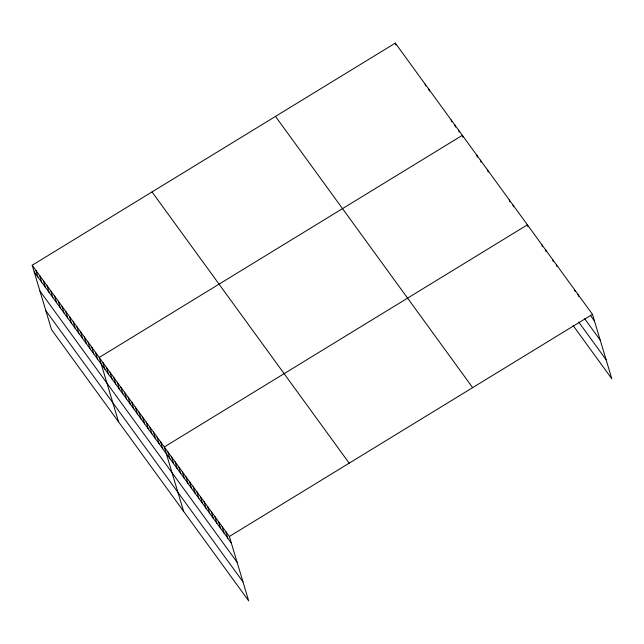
<?xml version="1.0" encoding="UTF-8"?>
<svg xmlns="http://www.w3.org/2000/svg" width="644" height="644" viewBox="0 0 644 644"><rect width="100%" height="100%" fill="white"/><g stroke="black" fill="none" stroke-linecap="round" stroke-linejoin="round"><path stroke-width="0.97" d="M32.2 265.239L229.361 536.468L248.689 600.892L51.528 329.664L32.2 265.239L395.311 43.108L592.472 314.336L611.8 378.761L573.071 325.486M229.361 536.468L592.472 314.336M590.862 316.059L594.476 321.034M584.704 318.772L600.192 340.08M578.715 322.064L606.085 359.714M275.487 116.411L472.648 387.64M152.024 191.936L349.185 463.165M34.204 271.929L231.373 543.158M39.92 290.983L237.089 562.212M45.813 310.609L242.973 581.838M578.014 294.445L578.586 296.361M574.4 289.478L574.971 291.386M556.327 264.612L556.899 266.527M552.713 259.637L553.285 261.553M545.484 249.695L546.056 251.611M541.87 244.72L542.441 246.636M527.983 226.744L527.412 224.828L164.3 446.96L183.629 511.384M512.946 204.945L513.526 206.853M509.332 199.97L509.911 201.886M487.645 170.137L488.224 172.045M480.416 160.187L480.996 162.103M476.801 155.22L477.381 157.128M462.915 137.236L462.344 135.329L99.232 357.452L118.56 421.876M458.625 130.201L459.196 132.117M454.897 125.081L455.469 126.997M451.17 119.961L451.75 121.869M428.832 89.218L429.403 91.134M425.104 84.098L425.676 86.006M395.311 43.108L395.883 45.024M225.746 531.493L227.751 538.183M222.132 526.518L224.136 533.216M218.517 521.551L220.522 528.241M214.903 516.577L216.907 523.266M211.288 511.602L213.293 518.299M207.674 506.627L209.678 513.324M204.059 501.66L206.064 508.349M200.445 496.685L202.449 503.383M196.831 491.71L198.835 498.408M193.216 486.743L195.221 493.433M189.602 481.768L191.606 488.458M185.987 476.793L187.992 483.491M182.373 471.827L184.377 478.516M178.758 466.852L180.763 473.541M175.144 461.877L177.148 468.574M171.529 456.902L173.534 463.6M167.915 451.935L169.919 458.625M160.686 441.985L162.691 448.683M157.072 437.018L159.076 443.708M153.457 432.044L155.462 438.733M149.843 427.069L151.847 433.766M146.228 422.094L148.233 428.791M142.614 417.127L144.618 423.816M138.999 412.152L141.004 418.85M135.385 407.177L137.389 413.875M131.762 402.21L133.775 408.9M128.148 397.235L130.16 403.925M124.534 392.26L126.546 398.958M120.919 387.294L122.932 393.983M117.305 382.319L119.317 389.008M113.69 377.344L115.703 384.041M110.076 372.369L112.088 379.066M106.461 367.402L108.474 374.092M102.847 362.427L104.859 369.125M95.513 352.332L97.518 359.022M91.786 347.205L93.791 353.902M88.059 342.085L90.071 348.782M84.34 336.965L86.344 343.654M80.613 331.837L82.625 338.535M76.894 326.717L78.898 333.407M73.166 321.589L75.171 328.287M69.439 316.47L71.452 323.159M65.72 311.35L67.725 318.039M61.993 306.222L63.998 312.92M58.266 301.102L60.278 307.792M54.547 295.974L56.551 302.672M50.82 290.855L52.832 297.544M47.101 285.727L49.105 292.424M43.373 280.607L45.378 287.296M39.646 275.487L41.659 282.177M35.927 270.359L37.932 277.057"/></g></svg>
